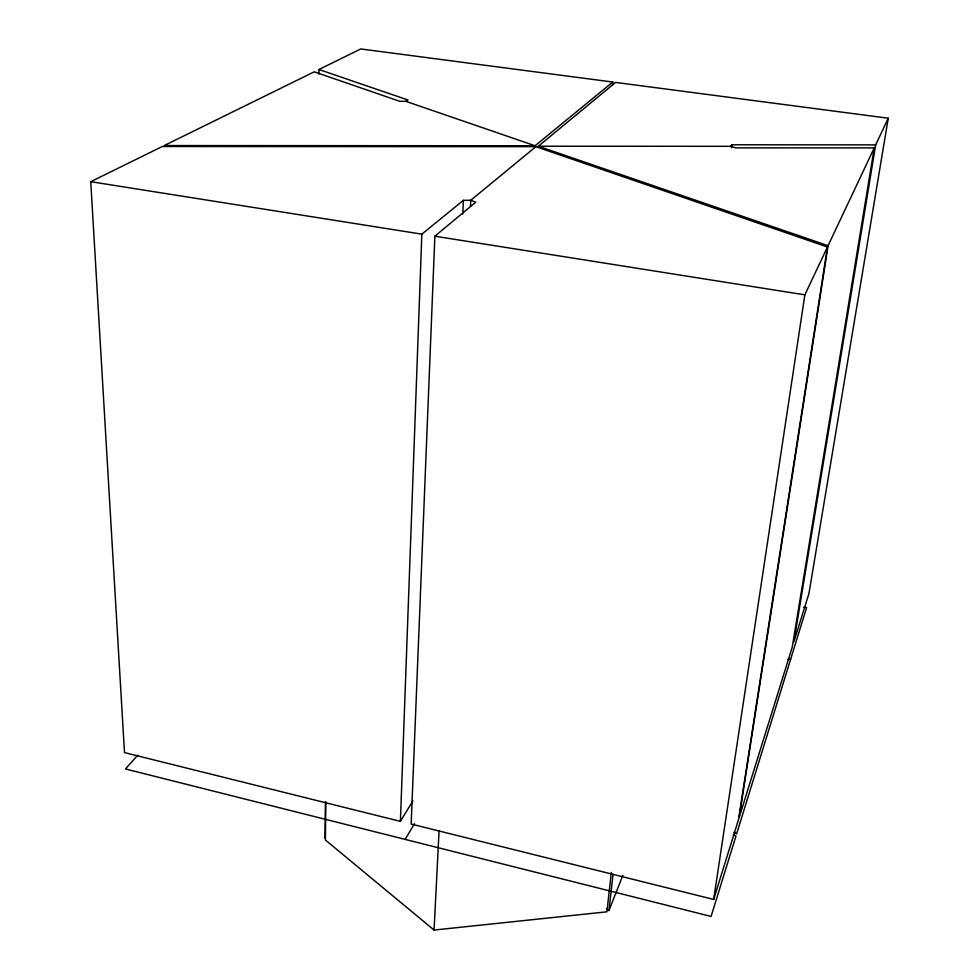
<?xml version="1.0" encoding="UTF-8"?>
<svg xmlns="http://www.w3.org/2000/svg" width="979" height="979" viewBox="0 0 979 979"><rect width="100%" height="100%" fill="white"/><g stroke="black" fill="none" stroke-linecap="round" stroke-linejoin="round"><path stroke-width="1.47" d="M318.909 74.098L318.934 69.509L360.774 48.95L612.768 82.04L612.499 85.087M325.065 838.244L325.432 801.63M325.799 801.838L325.407 840.019L434.076 930.05L606.907 911.816L611.337 872.436M400.399 821.369L421.839 234.152L463.422 200.316L470.764 200.267L475.733 202.188L434.872 236.208L411.156 824.049L713.654 899.444L738.472 819.778L827.451 247.002L535.868 146.679L162.269 146.52L90.741 181.678L124.492 752.594L400.399 821.369L412.905 800.859M462.761 214.058L463.422 200.316M434.076 930.05L439.081 830.571M470.458 206.361L470.764 200.267L535.868 146.679M606.503 908.769L608.95 910.58L613.062 874.259M731.509 147.817L731.888 144.782L875.667 144.88L888.259 118.226L615.583 82.42L538.34 146.214L828.063 245.692L739.157 817.575L792.219 647.241L874.247 147.89L735.645 147.853L730.677 146.312L538.34 146.214M713.654 899.444L804.86 294.85L827.451 247.002M875.667 144.88L793.896 641.845L808.948 593.519L888.259 118.226M608.95 910.58L622.803 875.446M828.063 245.692L874.247 147.89M405.135 839.395L414.496 823.694M730.677 146.312L731.888 144.782M137.696 755.286L125.459 768.956L711.084 916.442L735.927 836.127L733.369 834.451M535.085 145.761L405.844 101.339L399.701 101.29L314.247 71.822L164.239 145.553L535.085 145.761L612.768 82.04M405.844 101.339L408.023 100.017L318.934 69.509M787.606 659.43L790.64 659.21M90.741 181.678L421.839 234.152M434.872 236.208L804.86 294.85M803.6 607.041L806.598 607.653L736.624 833.9L734.066 832.236"/></g></svg>
